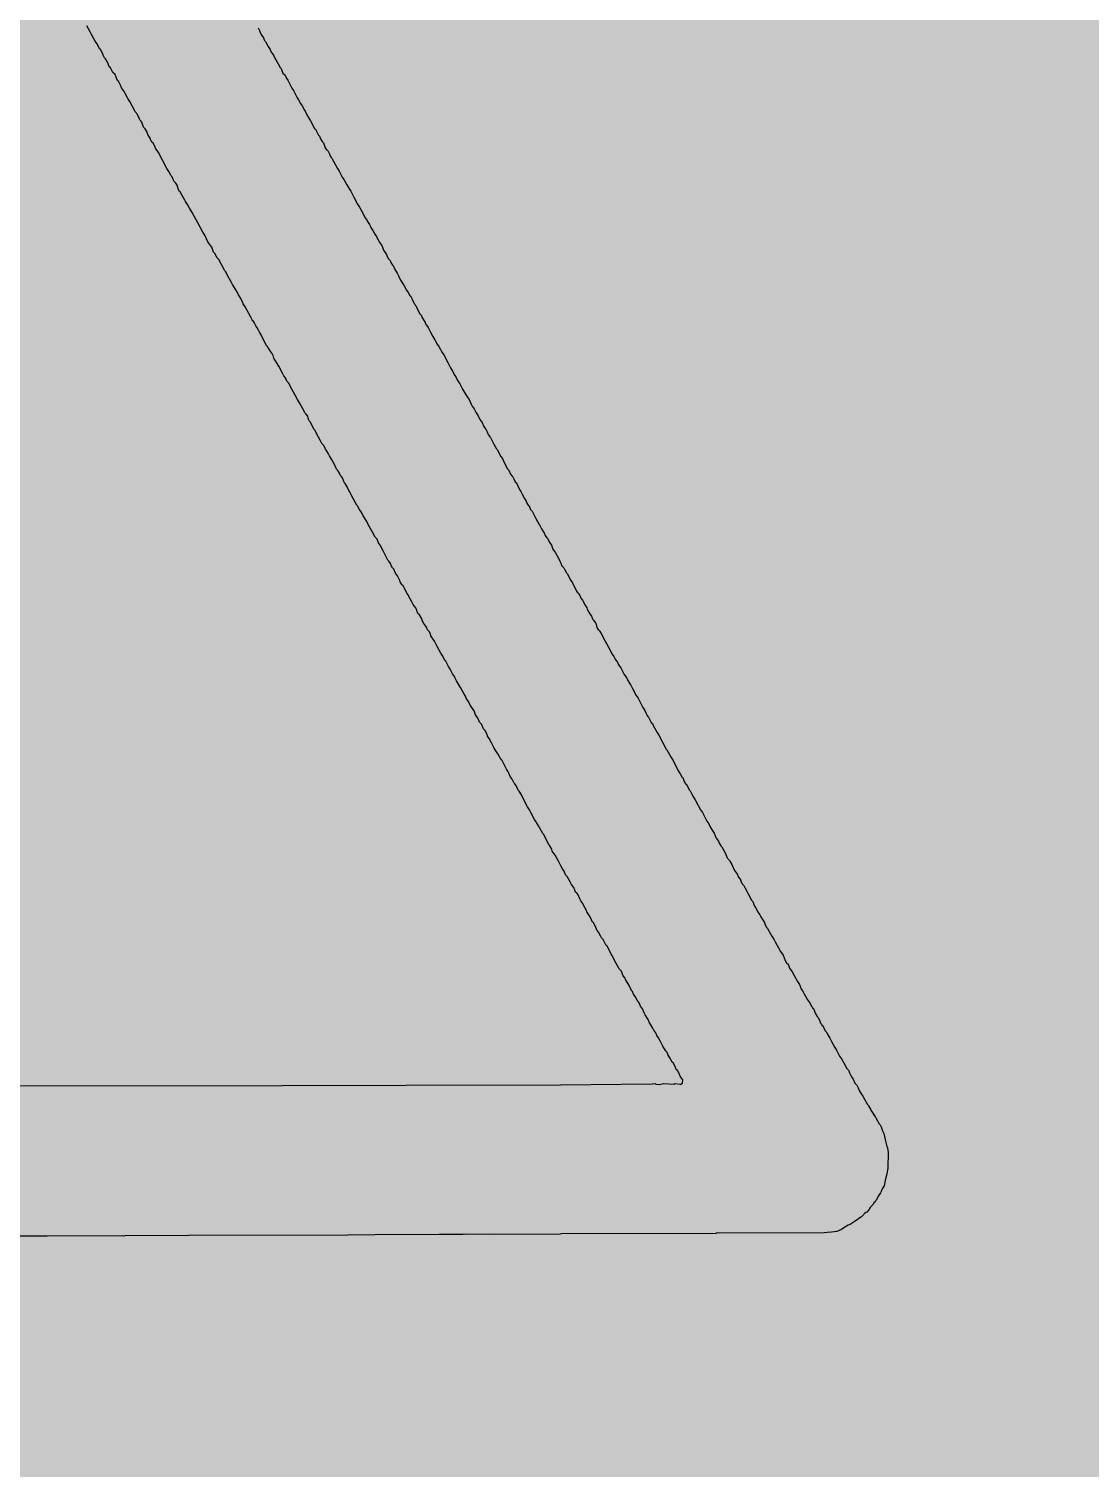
# Model space of a CAD drawing. Header units: inches. Extents: x 0 to 5379, y 0 to 5429.
# Drawn here: x 312.07 to 316.38, y 159.18 to 165.06 of the extents above; entities that cross this region are included whole.
import ezdxf

# ---------------------------------------------------------------- set-up
doc = ezdxf.new("R2010")
doc.units = ezdxf.units.IN
doc.layers.add('Bottom Solder', color=6, linetype='Continuous')
doc.layers.add('Top Overlay', color=2, linetype='Continuous')

msp = doc.modelspace()

# ---------------------------------------------------------------- hatches: boundary and pattern name
at = {"layer": 'Bottom Solder'}
msp.add_hatch(color=6, dxfattribs=at).paths.add_polyline_path([(302.967, 159.1818), (347.218, 159.1818), (347.218, 170.289), (302.967, 170.289)])

# ---------------------------------------------------------------- linework, layer by layer
at = {"layer": 'Top Overlay'}
for p, q in [((312.3162, 165.0487), (312.3031, 165.0732)), ((312.9992, 165.065), (313.0041, 165.0536)), ((312.3228, 165.0373), (312.3162, 165.0487)), ((312.3309, 165.0226), (312.3228, 165.0373)), ((312.3375, 165.0111), (312.3309, 165.0226)), ((312.344, 165.0013), (312.3375, 165.0111)), ((313.0041, 165.0536), (313.0073, 165.0454)), ((313.0073, 165.0454), (313.0139, 165.034)), ((313.0139, 165.034), (313.0204, 165.0242)), ((313.0204, 165.0242), (313.0237, 165.016)), ((313.0237, 165.016), (313.0253, 165.0128)), ((313.0253, 165.0128), (313.0286, 165.0095)), ((313.0286, 165.0095), (313.0302, 165.0062)), ((313.0302, 165.0062), (313.04, 164.9883)), ((312.3538, 164.9834), (312.344, 165.0013)), ((312.3554, 164.9801), (312.3538, 164.9834)), ((312.3587, 164.9768), (312.3554, 164.9801)), ((312.3669, 164.9621), (312.3587, 164.9768)), ((312.3701, 164.9539), (312.3669, 164.9621)), ((312.375, 164.9425), (312.3701, 164.9539)), ((313.04, 164.9883), (313.0482, 164.9768)), ((313.0482, 164.9768), (313.0523, 164.9662)), ((313.0523, 164.9662), (313.058, 164.9572)), ((313.058, 164.9572), (313.0612, 164.9539)), ((313.0612, 164.9539), (313.0678, 164.9392)), ((312.3791, 164.9384), (312.375, 164.9425)), ((312.3857, 164.9286), (312.3791, 164.9384)), ((312.3897, 164.918), (312.3857, 164.9286)), ((312.3946, 164.9066), (312.3897, 164.918)), ((312.3995, 164.9017), (312.3946, 164.9066)), ((312.4093, 164.8837), (312.3995, 164.9017)), ((313.0678, 164.9392), (313.0743, 164.9278)), ((313.0743, 164.9278), (313.0808, 164.918)), ((313.0808, 164.918), (313.089, 164.9033)), ((313.089, 164.9033), (313.0923, 164.9)), ((313.0923, 164.9), (313.0955, 164.8919)), ((313.0955, 164.8919), (313.0996, 164.8812)), ((312.4183, 164.8747), (312.4093, 164.8837)), ((312.4224, 164.8641), (312.4183, 164.8747)), ((312.4257, 164.8559), (312.4224, 164.8641)), ((312.4273, 164.8527), (312.4257, 164.8559)), ((312.4306, 164.8494), (312.4273, 164.8527)), ((312.4363, 164.8404), (312.4306, 164.8494)), ((312.4396, 164.8322), (312.4363, 164.8404)), ((312.4437, 164.8216), (312.4396, 164.8322)), ((313.0996, 164.8812), (313.1086, 164.8723)), ((313.1086, 164.8723), (313.1127, 164.8616)), ((313.1127, 164.8616), (313.1192, 164.8518)), ((313.1192, 164.8518), (313.1364, 164.82)), ((312.4518, 164.8102), (312.4437, 164.8216)), ((312.4584, 164.7987), (312.4518, 164.8102)), ((312.4682, 164.7808), (312.4584, 164.7987)), ((312.4698, 164.7775), (312.4682, 164.7808)), ((312.478, 164.7661), (312.4698, 164.7775)), ((313.1364, 164.82), (313.1429, 164.8102)), ((313.1429, 164.8102), (313.1462, 164.802)), ((313.1462, 164.802), (313.1576, 164.7808)), ((313.1576, 164.7808), (313.1625, 164.7726)), ((313.1625, 164.7726), (313.1707, 164.7579)), ((312.4992, 164.7252), (312.478, 164.7661)), ((312.5008, 164.7219), (312.4992, 164.7252)), ((312.5057, 164.717), (312.5008, 164.7219)), ((312.5139, 164.7023), (312.5057, 164.717)), ((313.1707, 164.7579), (313.1772, 164.7481)), ((313.1772, 164.7481), (313.187, 164.7301)), ((313.187, 164.7301), (313.1903, 164.7268)), ((313.1903, 164.7268), (313.1968, 164.7121)), ((313.1968, 164.7121), (313.2083, 164.6909)), ((312.5172, 164.6942), (312.5139, 164.7023)), ((312.5188, 164.6909), (312.5172, 164.6942)), ((312.5221, 164.6876), (312.5188, 164.6909)), ((312.5262, 164.6819), (312.5221, 164.6876)), ((312.5335, 164.6615), (312.5262, 164.6819)), ((312.5401, 164.655), (312.5335, 164.6615)), ((312.5466, 164.6435), (312.5401, 164.655)), ((313.2083, 164.6909), (313.2116, 164.6876)), ((313.2116, 164.6876), (313.2132, 164.6844)), ((313.2132, 164.6844), (313.2279, 164.6566)), ((313.2279, 164.6566), (313.2312, 164.6533)), ((313.2312, 164.6533), (313.2328, 164.6501)), ((312.5515, 164.6321), (312.5466, 164.6435)), ((312.5613, 164.6141), (312.5515, 164.6321)), ((312.5629, 164.6076), (312.5613, 164.6141)), ((312.5662, 164.6043), (312.5629, 164.6076)), ((312.5678, 164.601), (312.5662, 164.6043)), ((312.5727, 164.5961), (312.5678, 164.601)), ((312.5793, 164.5847), (312.5727, 164.5961)), ((313.2328, 164.6501), (313.2442, 164.6288)), ((313.2442, 164.6288), (313.2475, 164.6256)), ((313.2475, 164.6256), (313.2524, 164.6141)), ((313.2524, 164.6141), (313.2589, 164.6027)), ((313.2589, 164.6027), (313.2638, 164.5978)), ((313.2638, 164.5978), (313.2655, 164.5945)), ((313.2655, 164.5945), (313.2687, 164.5863)), ((312.5825, 164.5765), (312.5793, 164.5847)), ((312.594, 164.5586), (312.5825, 164.5765)), ((312.6283, 164.4932), (312.594, 164.5586)), ((313.2687, 164.5863), (313.2712, 164.5774)), ((313.2712, 164.5774), (313.2761, 164.5692)), ((313.2761, 164.5692), (313.2794, 164.5676)), ((313.2794, 164.5676), (313.2834, 164.5635)), ((313.2834, 164.5635), (313.2867, 164.5553)), ((313.2867, 164.5553), (313.2908, 164.5447)), ((313.2908, 164.5447), (313.2932, 164.5422)), ((313.2932, 164.5422), (313.2949, 164.539)), ((313.2949, 164.539), (313.2981, 164.5357)), ((313.2981, 164.5357), (313.2998, 164.5324)), ((312.6364, 164.4818), (312.6283, 164.4932)), ((312.6446, 164.4671), (312.6364, 164.4818)), ((313.2998, 164.5324), (313.3063, 164.521)), ((313.3063, 164.521), (313.321, 164.4932)), ((313.321, 164.4932), (313.3276, 164.4834)), ((313.3276, 164.4834), (313.3406, 164.4589)), ((312.6462, 164.4638), (312.6446, 164.4671)), ((312.6503, 164.4597), (312.6462, 164.4638)), ((312.6544, 164.4491), (312.6503, 164.4597)), ((312.6577, 164.4409), (312.6544, 164.4491)), ((312.6642, 164.4344), (312.6577, 164.4409)), ((312.6699, 164.4254), (312.6642, 164.4344)), ((312.6724, 164.4164), (312.6699, 164.4254)), ((313.3406, 164.4589), (313.3472, 164.4491)), ((313.3472, 164.4491), (313.3586, 164.4279)), ((313.3586, 164.4279), (313.3668, 164.4132)), ((312.6773, 164.405), (312.6724, 164.4164)), ((312.6789, 164.4017), (312.6773, 164.405)), ((312.6822, 164.3984), (312.6789, 164.4017)), ((312.6904, 164.3837), (312.6822, 164.3984)), ((312.7018, 164.3658), (312.6904, 164.3837)), ((312.7034, 164.3592), (312.7018, 164.3658)), ((312.7116, 164.3478), (312.7034, 164.3592)), ((313.3668, 164.4132), (313.3749, 164.4017)), ((313.3749, 164.4017), (313.388, 164.3772)), ((313.388, 164.3772), (313.4027, 164.3494)), ((312.7198, 164.3331), (312.7116, 164.3478)), ((312.7312, 164.3151), (312.7198, 164.3331)), ((312.7541, 164.2726), (312.7312, 164.3151)), ((313.4027, 164.3494), (313.4109, 164.3364)), ((313.4109, 164.3364), (313.4174, 164.3249)), ((313.4174, 164.3249), (313.4338, 164.2939)), ((312.7737, 164.2351), (312.7541, 164.2726)), ((313.4338, 164.2939), (313.4419, 164.2825)), ((313.4419, 164.2825), (313.4436, 164.2792)), ((313.4436, 164.2792), (313.4517, 164.2661)), ((313.4517, 164.2661), (313.455, 164.2579)), ((313.455, 164.2579), (313.4566, 164.2547)), ((313.4566, 164.2547), (313.4648, 164.2416)), ((313.4648, 164.2416), (313.473, 164.2269)), ((312.7819, 164.2236), (312.7737, 164.2351)), ((312.7835, 164.2204), (312.7819, 164.2236)), ((312.7949, 164.1959), (312.7835, 164.2204)), ((312.8015, 164.1861), (312.7949, 164.1959)), ((312.8031, 164.1828), (312.8015, 164.1861)), ((312.8064, 164.1795), (312.8031, 164.1828)), ((313.473, 164.2269), (313.4795, 164.2171)), ((313.4795, 164.2171), (313.4811, 164.2138)), ((313.4811, 164.2138), (313.4926, 164.1926)), ((313.4926, 164.1926), (313.5007, 164.1812)), ((312.808, 164.1763), (312.8064, 164.1795)), ((312.8104, 164.1738), (312.808, 164.1763)), ((312.8178, 164.1534), (312.8104, 164.1738)), ((312.8227, 164.1485), (312.8178, 164.1534)), ((312.8325, 164.1305), (312.8227, 164.1485)), ((312.839, 164.124), (312.8325, 164.1305)), ((312.8619, 164.0815), (312.839, 164.124)), ((313.5007, 164.1812), (313.5048, 164.1705)), ((313.5048, 164.1705), (313.5081, 164.1624)), ((313.5081, 164.1624), (313.5203, 164.1452)), ((313.5203, 164.1452), (313.5228, 164.1362)), ((313.5228, 164.1362), (313.5285, 164.1272)), ((313.5285, 164.1272), (313.535, 164.1207)), ((312.8635, 164.0782), (312.8619, 164.0815)), ((312.8668, 164.075), (312.8635, 164.0782)), ((312.875, 164.0603), (312.8668, 164.075)), ((313.535, 164.1207), (313.5383, 164.1125)), ((313.5383, 164.1125), (313.5448, 164.1011)), ((313.5448, 164.1011), (313.5481, 164.0978)), ((313.5481, 164.0978), (313.553, 164.0864)), ((313.553, 164.0864), (313.5628, 164.0684)), ((313.5628, 164.0684), (313.5694, 164.0586)), ((312.8799, 164.0488), (312.875, 164.0603)), ((312.8832, 164.0455), (312.8799, 164.0488)), ((312.8913, 164.0308), (312.8832, 164.0455)), ((312.8946, 164.0227), (312.8913, 164.0308)), ((312.8979, 164.0194), (312.8946, 164.0227)), ((312.9085, 164.0006), (312.8979, 164.0194)), ((313.5694, 164.0586), (313.5775, 164.0406)), ((313.5775, 164.0406), (313.5824, 164.0325)), ((313.5824, 164.0325), (313.5922, 164.0178)), ((313.5922, 164.0178), (313.602, 163.9998)), ((312.915, 163.9908), (312.9085, 164.0006)), ((312.9191, 163.9802), (312.915, 163.9908)), ((312.9256, 163.9704), (312.9191, 163.9802)), ((312.9354, 163.9524), (312.9256, 163.9704)), ((312.9387, 163.9442), (312.9354, 163.9524)), ((313.602, 163.9998), (313.6086, 163.99)), ((313.6086, 163.99), (313.6151, 163.9786)), ((313.6151, 163.9786), (313.6184, 163.9753)), ((313.6184, 163.9753), (313.62, 163.972)), ((313.62, 163.972), (313.6249, 163.9639)), ((313.6249, 163.9639), (313.629, 163.9532)), ((313.629, 163.9532), (313.6323, 163.9451)), ((312.9469, 163.9328), (312.9387, 163.9442)), ((312.9616, 163.905), (312.9469, 163.9328)), ((312.9697, 163.8903), (312.9616, 163.905)), ((312.9746, 163.8789), (312.9697, 163.8903)), ((313.6323, 163.9451), (313.6347, 163.9426)), ((313.6347, 163.9426), (313.6363, 163.9393)), ((313.6363, 163.9393), (313.6412, 163.9344)), ((313.6412, 163.9344), (313.6478, 163.9181)), ((313.6478, 163.9181), (313.656, 163.9034)), ((313.656, 163.9034), (313.6625, 163.8969)), ((313.6625, 163.8969), (313.6641, 163.8903)), ((313.6641, 163.8903), (313.6707, 163.8789)), ((312.9763, 163.8756), (312.9746, 163.8789)), ((312.9787, 163.8748), (312.9763, 163.8756)), ((312.9828, 163.8691), (312.9787, 163.8748)), ((312.9845, 163.8658), (312.9828, 163.8691)), ((312.9894, 163.8544), (312.9845, 163.8658)), ((312.9943, 163.8495), (312.9894, 163.8544)), ((313.0008, 163.8381), (312.9943, 163.8495)), ((313.0041, 163.8299), (313.0008, 163.8381)), ((313.0106, 163.8184), (313.0041, 163.8299)), ((313.6707, 163.8789), (313.6772, 163.8691)), ((313.6772, 163.8691), (313.6805, 163.8609)), ((313.6805, 163.8609), (313.6821, 163.8577)), ((313.6821, 163.8577), (313.6894, 163.8487)), ((313.6894, 163.8487), (313.6984, 163.8299)), ((313.6984, 163.8299), (313.7082, 163.8119)), ((313.0335, 163.7743), (313.0106, 163.8184)), ((313.0367, 163.7711), (313.0335, 163.7743)), ((313.0384, 163.7678), (313.0367, 163.7711)), ((313.7082, 163.8119), (313.7164, 163.7988)), ((313.7164, 163.7988), (313.718, 163.7956)), ((313.718, 163.7956), (313.7262, 163.7809)), ((313.7262, 163.7809), (313.7327, 163.7711)), ((313.7327, 163.7711), (313.7344, 163.7678)), ((313.0416, 163.7645), (313.0384, 163.7678)), ((313.0482, 163.7531), (313.0416, 163.7645)), ((313.0498, 163.7498), (313.0482, 163.7531)), ((313.0563, 163.7433), (313.0498, 163.7498)), ((313.0596, 163.7351), (313.0563, 163.7433)), ((313.0629, 163.7237), (313.0596, 163.7351)), ((313.0759, 163.7024), (313.0629, 163.7237)), ((313.7344, 163.7678), (313.7458, 163.7466)), ((313.7458, 163.7466), (313.7523, 163.7368)), ((313.7523, 163.7368), (313.7687, 163.7057)), ((313.0825, 163.691), (313.0759, 163.7024)), ((313.0972, 163.6632), (313.0825, 163.691)), ((313.1029, 163.6526), (313.0972, 163.6632)), ((313.7687, 163.7057), (313.7801, 163.6845)), ((313.7801, 163.6845), (313.7883, 163.6714)), ((313.7883, 163.6714), (313.7981, 163.6534)), ((313.7981, 163.6534), (313.8014, 163.6485)), ((313.1103, 163.6436), (313.1029, 163.6526)), ((313.1152, 163.6306), (313.1103, 163.6436)), ((313.1217, 163.624), (313.1152, 163.6306)), ((313.1258, 163.6183), (313.1217, 163.624)), ((313.1299, 163.6077), (313.1258, 163.6183)), ((313.1364, 163.5979), (313.1299, 163.6077)), ((313.1495, 163.5734), (313.1364, 163.5979)), ((313.8014, 163.6485), (313.8014, 163.6469)), ((313.8014, 163.6469), (313.8095, 163.6322)), ((313.8095, 163.6322), (313.8177, 163.6191)), ((313.8177, 163.6191), (313.8291, 163.5979)), ((313.8291, 163.5979), (313.8373, 163.5848)), ((313.1593, 163.5554), (313.1495, 163.5734)), ((313.1674, 163.5423), (313.1593, 163.5554)), ((313.1805, 163.5178), (313.1674, 163.5423)), ((313.8373, 163.5848), (313.8471, 163.5668)), ((313.8471, 163.5668), (313.8553, 163.5554)), ((313.8553, 163.5554), (313.8634, 163.5374)), ((313.8634, 163.5374), (313.8683, 163.5293)), ((313.1887, 163.5031), (313.1805, 163.5178)), ((313.1903, 163.4999), (313.1887, 163.5031)), ((313.1928, 163.4974), (313.1903, 163.4999)), ((313.2001, 163.4884), (313.1928, 163.4974)), ((313.2017, 163.4802), (313.2001, 163.4884)), ((313.205, 163.4721), (313.2017, 163.4802)), ((313.8683, 163.5293), (313.8765, 163.5178)), ((313.8765, 163.5178), (313.8798, 163.5097)), ((313.8798, 163.5097), (313.8847, 163.5015)), ((313.8847, 163.5015), (313.8929, 163.49)), ((313.8929, 163.49), (313.8986, 163.4745)), ((313.2066, 163.4688), (313.205, 163.4721)), ((313.2099, 163.4655), (313.2066, 163.4688)), ((313.2263, 163.4345), (313.2099, 163.4655)), ((313.2295, 163.4312), (313.2263, 163.4345)), ((313.2442, 163.4035), (313.2295, 163.4312)), ((313.8986, 163.4745), (313.9027, 163.4688)), ((313.9027, 163.4688), (313.9092, 163.4623)), ((313.9092, 163.4623), (313.9149, 163.4468)), ((313.9149, 163.4468), (313.9206, 163.4378)), ((313.9206, 163.4378), (313.9255, 163.4329)), ((313.9255, 163.4329), (313.9288, 163.4247)), ((313.9288, 163.4247), (313.9329, 163.4141)), ((313.2524, 163.3888), (313.2442, 163.4035)), ((313.2557, 163.3806), (313.2524, 163.3888)), ((313.2573, 163.3773), (313.2557, 163.3806)), ((313.2655, 163.3691), (313.2573, 163.3773)), ((313.2671, 163.3659), (313.2655, 163.3691)), ((313.272, 163.3544), (313.2671, 163.3659)), ((313.9329, 163.4141), (313.937, 163.4084)), ((313.937, 163.4084), (313.9402, 163.4051)), ((313.9402, 163.4051), (313.9419, 163.4018)), ((313.9419, 163.4018), (313.9566, 163.374)), ((313.9566, 163.374), (313.9664, 163.3561)), ((313.2769, 163.3495), (313.272, 163.3544)), ((313.2851, 163.3348), (313.2769, 163.3495)), ((313.2883, 163.3267), (313.2851, 163.3348)), ((313.2965, 163.3136), (313.2883, 163.3267)), ((313.303, 163.3022), (313.2965, 163.3136)), ((313.3128, 163.2842), (313.303, 163.3022)), ((313.9664, 163.3561), (313.9696, 163.3528)), ((313.9696, 163.3528), (313.9843, 163.325)), ((313.9843, 163.325), (313.9925, 163.3136)), ((313.9925, 163.3136), (313.9941, 163.3103)), ((313.9941, 163.3103), (314.0023, 163.2924)), ((313.3177, 163.2727), (313.3128, 163.2842)), ((313.3226, 163.2678), (313.3177, 163.2727)), ((313.3292, 163.2564), (313.3226, 163.2678)), ((313.3325, 163.2482), (313.3292, 163.2564)), ((313.3374, 163.2433), (313.3325, 163.2482)), ((313.3414, 163.2376), (313.3374, 163.2433)), ((314.0023, 163.2924), (314.0121, 163.2744)), ((314.0121, 163.2744), (314.017, 163.2695)), ((314.017, 163.2695), (314.0236, 163.2531)), ((314.0236, 163.2531), (314.0309, 163.2442)), ((314.0309, 163.2442), (314.0334, 163.2417)), ((314.0334, 163.2417), (314.0366, 163.2335)), ((313.3455, 163.227), (313.3414, 163.2376)), ((313.3488, 163.2188), (313.3455, 163.227)), ((313.3521, 163.2156), (313.3488, 163.2188)), ((313.3602, 163.2009), (313.3521, 163.2156)), ((313.3668, 163.1862), (313.3602, 163.2009)), ((313.37, 163.1829), (313.3668, 163.1862)), ((314.0366, 163.2335), (314.0432, 163.2221)), ((314.0432, 163.2221), (314.0481, 163.2172)), ((314.0481, 163.2172), (314.0546, 163.2009)), ((314.0546, 163.2009), (314.0628, 163.1862)), ((314.0628, 163.1862), (314.066, 163.1829)), ((313.3864, 163.1518), (313.37, 163.1829)), ((313.3994, 163.1273), (313.3864, 163.1518)), ((313.4027, 163.1241), (313.3994, 163.1273)), ((314.066, 163.1829), (314.0709, 163.1715)), ((314.0709, 163.1715), (314.0807, 163.1535)), ((314.0807, 163.1535), (314.0873, 163.1437)), ((314.0873, 163.1437), (314.0897, 163.1347)), ((314.0897, 163.1347), (314.102, 163.1175)), ((313.4109, 163.1094), (313.4027, 163.1241)), ((313.4174, 163.0996), (313.4109, 163.1094)), ((313.4215, 163.0938), (313.4174, 163.0996)), ((313.4256, 163.0832), (313.4215, 163.0938)), ((313.4338, 163.0718), (313.4256, 163.0832)), ((313.4403, 163.0604), (313.4338, 163.0718)), ((314.102, 163.1175), (314.1036, 163.111)), ((314.1036, 163.111), (314.111, 163.102)), ((314.111, 163.102), (314.1167, 163.0914)), ((314.1167, 163.0914), (314.1265, 163.0734)), ((314.1265, 163.0734), (314.1396, 163.0489)), ((313.4468, 163.0457), (313.4403, 163.0604)), ((313.4501, 163.0424), (313.4468, 163.0457)), ((313.4632, 163.0179), (313.4501, 163.0424)), ((313.4746, 162.9966), (313.4632, 163.0179)), ((314.1396, 163.0489), (314.1428, 163.0457)), ((314.1428, 163.0457), (314.1445, 163.0424)), ((314.1445, 163.0424), (314.1494, 163.0309)), ((314.1494, 163.0309), (314.1559, 163.0195)), ((314.1559, 163.0195), (314.1608, 163.0146)), ((314.1608, 163.0146), (314.1649, 163.004)), ((313.4819, 162.9893), (313.4746, 162.9966)), ((313.4877, 162.9738), (313.4819, 162.9893)), ((313.4942, 162.964), (313.4877, 162.9738)), ((313.5073, 162.9395), (313.4942, 162.964)), ((314.1649, 163.004), (314.1706, 162.995)), ((314.1706, 162.995), (314.1739, 162.9917)), ((314.1739, 162.9917), (314.1837, 162.9738)), ((314.1837, 162.9738), (314.1902, 162.964)), ((314.1902, 162.964), (314.1959, 162.9484)), ((314.1959, 162.9484), (314.2025, 162.9386)), ((313.522, 162.9117), (313.5073, 162.9395)), ((313.5252, 162.9035), (313.522, 162.9117)), ((313.5293, 162.8994), (313.5252, 162.9035)), ((313.5359, 162.8896), (313.5293, 162.8994)), ((313.5399, 162.879), (313.5359, 162.8896)), ((314.2025, 162.9386), (314.2065, 162.9329)), ((314.2065, 162.9329), (314.218, 162.9117)), ((314.218, 162.9117), (314.2245, 162.9002)), ((314.2245, 162.9002), (314.2278, 162.8921)), ((314.2278, 162.8921), (314.2319, 162.8814)), ((313.5432, 162.8757), (313.5399, 162.879)), ((313.5448, 162.8725), (313.5432, 162.8757)), ((313.5506, 162.8667), (313.5448, 162.8725)), ((313.5563, 162.8512), (313.5506, 162.8667)), ((313.5645, 162.8398), (313.5563, 162.8512)), ((313.5743, 162.8218), (313.5645, 162.8398)), ((314.2319, 162.8814), (314.2409, 162.8725)), ((314.2409, 162.8725), (314.2441, 162.8643)), ((314.2441, 162.8643), (314.2507, 162.8529)), ((314.2507, 162.8529), (314.2539, 162.8496)), ((314.2539, 162.8496), (314.2686, 162.8218)), ((313.5759, 162.8153), (313.5743, 162.8218)), ((313.5824, 162.8055), (313.5759, 162.8153)), ((313.5841, 162.8022), (313.5824, 162.8055)), ((313.5873, 162.7989), (313.5841, 162.8022)), ((313.6037, 162.7679), (313.5873, 162.7989)), ((314.2686, 162.8218), (314.2752, 162.812)), ((314.2752, 162.812), (314.2899, 162.781)), ((314.2899, 162.781), (314.2915, 162.7777)), ((314.2915, 162.7777), (314.2948, 162.7744)), ((314.2948, 162.7744), (314.2956, 162.772)), ((314.2956, 162.772), (314.2989, 162.7704)), ((313.6069, 162.7646), (313.6037, 162.7679)), ((313.6167, 162.7467), (313.6069, 162.7646)), ((313.6233, 162.7352), (313.6167, 162.7467)), ((313.6282, 162.7238), (313.6233, 162.7352)), ((313.6331, 162.7189), (313.6282, 162.7238)), ((313.6388, 162.7099), (313.6331, 162.7189)), ((314.2989, 162.7704), (314.3046, 162.7597)), ((314.3046, 162.7597), (314.3087, 162.7491)), ((314.3087, 162.7491), (314.316, 162.7418)), ((314.316, 162.7418), (314.3275, 162.7205)), ((314.3275, 162.7205), (314.334, 162.7107)), ((313.6429, 162.6993), (313.6388, 162.7099)), ((313.6478, 162.6878), (313.6429, 162.6993)), ((313.6535, 162.6821), (313.6478, 162.6878)), ((313.6633, 162.6658), (313.6535, 162.6821)), ((313.6658, 162.6568), (313.6633, 162.6658)), ((313.6723, 162.647), (313.6658, 162.6568)), ((314.334, 162.7107), (314.3356, 162.7042)), ((314.3356, 162.7042), (314.3454, 162.6862)), ((314.3454, 162.6862), (314.352, 162.6764)), ((314.352, 162.6764), (314.356, 162.6658)), ((314.356, 162.6658), (314.3585, 162.6633)), ((314.3585, 162.6633), (314.3601, 162.6601)), ((314.3601, 162.6601), (314.3675, 162.6511)), ((313.6805, 162.6356), (313.6723, 162.647)), ((313.6821, 162.6323), (313.6805, 162.6356)), ((313.687, 162.6209), (313.6821, 162.6323)), ((313.6943, 162.6135), (313.687, 162.6209)), ((313.6984, 162.6029), (313.6943, 162.6135)), ((313.7001, 162.5963), (313.6984, 162.6029)), ((313.7148, 162.5751), (313.7001, 162.5963)), ((314.3675, 162.6511), (314.3699, 162.6486)), ((314.3699, 162.6486), (314.374, 162.6298)), ((314.374, 162.6298), (314.3781, 162.6241)), ((314.3781, 162.6241), (314.3846, 162.6176)), ((314.3846, 162.6176), (314.3863, 162.6143)), ((314.3863, 162.6143), (314.3928, 162.6029)), ((314.3928, 162.6029), (314.4075, 162.5751)), ((313.7262, 162.5539), (313.7148, 162.5751)), ((313.7409, 162.5261), (313.7262, 162.5539)), ((314.4075, 162.5751), (314.414, 162.5653)), ((314.414, 162.5653), (314.4222, 162.5506)), ((314.4222, 162.5506), (314.4369, 162.5228)), ((313.7491, 162.5147), (313.7409, 162.5261)), ((313.7507, 162.5114), (313.7491, 162.5147)), ((313.7572, 162.4967), (313.7507, 162.5114)), ((313.7605, 162.4934), (313.7572, 162.4967)), ((313.772, 162.4722), (313.7605, 162.4934)), ((314.4369, 162.5228), (314.4435, 162.513)), ((314.4435, 162.513), (314.4467, 162.5049)), ((314.4467, 162.5049), (314.4484, 162.5016)), ((314.4484, 162.5016), (314.4557, 162.4926)), ((314.4557, 162.4926), (314.4582, 162.4901)), ((314.4582, 162.4901), (314.4614, 162.482)), ((314.4614, 162.482), (314.4663, 162.4738)), ((313.7785, 162.4607), (313.772, 162.4722)), ((313.7883, 162.4428), (313.7785, 162.4607)), ((313.7965, 162.4313), (313.7883, 162.4428)), ((313.7981, 162.4281), (313.7965, 162.4313)), ((313.8046, 162.4134), (313.7981, 162.4281)), ((314.4663, 162.4738), (314.4696, 162.4705)), ((314.4696, 162.4705), (314.4712, 162.4673)), ((314.4712, 162.4673), (314.4859, 162.4395)), ((314.4859, 162.4395), (314.4941, 162.4281)), ((314.4941, 162.4281), (314.4982, 162.4174)), ((313.821, 162.3872), (313.8046, 162.4134)), ((313.834, 162.3627), (313.821, 162.3872)), ((313.8406, 162.3513), (313.834, 162.3627)), ((314.4982, 162.4174), (314.508, 162.4011)), ((314.508, 162.4011), (314.5121, 162.397)), ((314.5121, 162.397), (314.5137, 162.3938)), ((314.5137, 162.3938), (314.5186, 162.3823)), ((314.5186, 162.3823), (314.5333, 162.3545)), ((313.8438, 162.3431), (313.8406, 162.3513)), ((313.852, 162.3317), (313.8438, 162.3431)), ((313.8618, 162.3137), (313.852, 162.3317)), ((313.8692, 162.3014), (313.8618, 162.3137)), ((313.8757, 162.2916), (313.8692, 162.3014)), ((314.5333, 162.3545), (314.5415, 162.3431)), ((314.5415, 162.3431), (314.5611, 162.3055)), ((314.5611, 162.3055), (314.5693, 162.2941)), ((313.8814, 162.2761), (313.8757, 162.2916)), ((313.888, 162.2663), (313.8814, 162.2761)), ((313.8945, 162.2549), (313.888, 162.2663)), ((313.8978, 162.2467), (313.8945, 162.2549)), ((313.9059, 162.2385), (313.8978, 162.2467)), ((314.5693, 162.2941), (314.5733, 162.2835)), ((314.5733, 162.2835), (314.5766, 162.2753)), ((314.5766, 162.2753), (314.5791, 162.2729)), ((314.5791, 162.2729), (314.5807, 162.2696)), ((314.5807, 162.2696), (314.584, 162.2663)), ((314.584, 162.2663), (314.5954, 162.2451)), ((314.5954, 162.2451), (314.6003, 162.2402)), ((313.9076, 162.2353), (313.9059, 162.2385)), ((313.9141, 162.2189), (313.9076, 162.2353)), ((313.919, 162.214), (313.9141, 162.2189)), ((313.9288, 162.1961), (313.919, 162.214)), ((313.9304, 162.1895), (313.9288, 162.1961)), ((313.937, 162.1797), (313.9304, 162.1895)), ((314.6003, 162.2402), (314.6036, 162.232)), ((314.6036, 162.232), (314.6134, 162.214)), ((314.6134, 162.214), (314.6199, 162.2042)), ((314.6199, 162.2042), (314.6264, 162.1928)), ((314.6264, 162.1928), (314.6558, 162.1372)), ((313.9468, 162.1618), (313.937, 162.1797)), ((313.95, 162.1536), (313.9468, 162.1618)), ((313.9566, 162.1438), (313.95, 162.1536)), ((313.9647, 162.1291), (313.9566, 162.1438)), ((313.9729, 162.1176), (313.9647, 162.1291)), ((314.6558, 162.1372), (314.6591, 162.134)), ((314.6591, 162.134), (314.6755, 162.1029)), ((313.9843, 162.0964), (313.9729, 162.1176)), ((313.986, 162.0931), (313.9843, 162.0964)), ((313.9893, 162.0899), (313.986, 162.0931)), ((314.0072, 162.0556), (313.9893, 162.0899)), ((314.6755, 162.1029), (314.6836, 162.0899)), ((314.6836, 162.0899), (314.7049, 162.049)), ((314.0129, 162.0466), (314.0072, 162.0556)), ((314.0178, 162.0368), (314.0129, 162.0466)), ((314.0219, 162.0261), (314.0178, 162.0368)), ((314.0301, 162.0147), (314.0219, 162.0261)), ((314.035, 162.0065), (314.0301, 162.0147)), ((314.7049, 162.049), (314.713, 162.0359)), ((314.713, 162.0359), (314.7196, 162.0245)), ((314.7196, 162.0245), (314.7228, 162.0212)), ((314.7228, 162.0212), (314.7245, 162.018)), ((314.7245, 162.018), (314.7277, 162.0098)), ((314.7277, 162.0098), (314.7318, 161.9992)), ((314.0383, 161.9984), (314.035, 162.0065)), ((314.0407, 161.9959), (314.0383, 161.9984)), ((314.0481, 161.9869), (314.0407, 161.9959)), ((314.0546, 161.9706), (314.0481, 161.9869)), ((314.0595, 161.9657), (314.0546, 161.9706)), ((314.0677, 161.951), (314.0595, 161.9657)), ((314.0758, 161.933), (314.0677, 161.951)), ((314.7318, 161.9992), (314.7351, 161.9943)), ((314.7351, 161.9943), (314.7384, 161.9927)), ((314.7384, 161.9927), (314.7506, 161.9706)), ((314.7506, 161.9706), (314.7539, 161.9673)), ((314.7539, 161.9673), (314.7588, 161.9559)), ((314.7588, 161.9559), (314.7669, 161.9412)), ((314.0922, 161.902), (314.0758, 161.933)), ((314.1003, 161.8905), (314.0922, 161.902)), ((314.1069, 161.8791), (314.1003, 161.8905)), ((314.7669, 161.9412), (314.7735, 161.9314)), ((314.7735, 161.9314), (314.7751, 161.9281)), ((314.7751, 161.9281), (314.7947, 161.8905)), ((314.7947, 161.8905), (314.8029, 161.8791)), ((314.1216, 161.8513), (314.1069, 161.8791)), ((314.1281, 161.8415), (314.1216, 161.8513)), ((314.1298, 161.8383), (314.1281, 161.8415)), ((314.1379, 161.8252), (314.1298, 161.8383)), ((314.8029, 161.8791), (314.8209, 161.8448)), ((314.8209, 161.8448), (314.829, 161.8334)), ((314.829, 161.8334), (314.8356, 161.8187)), ((314.1543, 161.7941), (314.1379, 161.8252)), ((314.1575, 161.7909), (314.1543, 161.7941)), ((314.1804, 161.7468), (314.1575, 161.7909)), ((314.8356, 161.8187), (314.8421, 161.8072)), ((314.8421, 161.8072), (314.8503, 161.7958)), ((314.8503, 161.7958), (314.8544, 161.7852)), ((314.8544, 161.7852), (314.8593, 161.7754)), ((314.8593, 161.7754), (314.8682, 161.7631)), ((314.1829, 161.7443), (314.1804, 161.7468)), ((314.191, 161.7312), (314.1829, 161.7443)), ((314.1935, 161.7223), (314.191, 161.7312)), ((314.2049, 161.7059), (314.1935, 161.7223)), ((314.8682, 161.7631), (314.8715, 161.7549)), ((314.8715, 161.7549), (314.878, 161.7435)), ((314.878, 161.7435), (314.8813, 161.7402)), ((314.8813, 161.7402), (314.8895, 161.7255)), ((314.8895, 161.7255), (314.896, 161.7157)), ((314.896, 161.7157), (314.9034, 161.6953)), ((314.218, 161.6814), (314.2049, 161.7059)), ((314.2278, 161.6634), (314.218, 161.6814)), ((314.2351, 161.6512), (314.2278, 161.6634)), ((314.9034, 161.6953), (314.9058, 161.6928)), ((314.9058, 161.6928), (314.9075, 161.6896)), ((314.9075, 161.6896), (314.9124, 161.6847)), ((314.9124, 161.6847), (314.914, 161.6814)), ((314.914, 161.6814), (314.9222, 161.6683)), ((314.9222, 161.6683), (314.932, 161.6471)), ((314.2417, 161.6414), (314.2351, 161.6512)), ((314.2474, 161.6259), (314.2417, 161.6414)), ((314.2539, 161.6193), (314.2474, 161.6259)), ((314.2654, 161.5981), (314.2539, 161.6193)), ((314.2719, 161.5866), (314.2654, 161.5981)), ((314.932, 161.6471), (314.9336, 161.6438)), ((314.9336, 161.6438), (314.945, 161.6275)), ((314.945, 161.6275), (314.9467, 161.621)), ((314.9467, 161.621), (314.954, 161.612)), ((314.954, 161.612), (314.9565, 161.6095)), ((314.9565, 161.6095), (314.9622, 161.594)), ((314.2735, 161.5834), (314.2719, 161.5866)), ((314.2768, 161.5801), (314.2735, 161.5834)), ((314.2784, 161.5768), (314.2768, 161.5801)), ((314.2809, 161.5744), (314.2784, 161.5768)), ((314.285, 161.5638), (314.2809, 161.5744)), ((314.2882, 161.5556), (314.285, 161.5638)), ((314.2948, 161.5507), (314.2882, 161.5556)), ((314.2989, 161.545), (314.2948, 161.5507)), ((314.3046, 161.5295), (314.2989, 161.545)), ((314.9622, 161.594), (314.9646, 161.5915)), ((314.9646, 161.5915), (314.9663, 161.5883)), ((314.9663, 161.5883), (314.9712, 161.5834)), ((314.9712, 161.5834), (314.9761, 161.5719)), ((314.9761, 161.5719), (315.0022, 161.5229)), ((314.3087, 161.5205), (314.3046, 161.5295)), ((314.3168, 161.5107), (314.3087, 161.5205)), ((314.3209, 161.5001), (314.3168, 161.5107)), ((314.3324, 161.4821), (314.3209, 161.5001)), ((314.334, 161.4756), (314.3324, 161.4821)), ((315.0022, 161.5229), (315.0071, 161.518)), ((315.0071, 161.518), (315.0104, 161.5099)), ((315.0104, 161.5099), (315.0145, 161.4992)), ((315.0145, 161.4992), (315.0202, 161.4919)), ((315.0202, 161.4919), (315.0218, 161.4886)), ((315.0218, 161.4886), (315.03, 161.4739)), ((314.3422, 161.4641), (314.334, 161.4756)), ((314.3487, 161.4527), (314.3422, 161.4641)), ((314.3569, 161.4347), (314.3487, 161.4527)), ((314.3601, 161.4314), (314.3569, 161.4347)), ((314.3683, 161.4167), (314.3601, 161.4314)), ((315.03, 161.4739), (315.0365, 161.4641)), ((315.0365, 161.4641), (315.0398, 161.4559)), ((315.0398, 161.4559), (315.0463, 161.4445)), ((315.0463, 161.4445), (315.0545, 161.4331)), ((315.0545, 161.4331), (315.0561, 161.4265)), ((315.0561, 161.4265), (315.0643, 161.4118)), ((314.3748, 161.402), (314.3683, 161.4167)), ((314.3765, 161.3988), (314.3748, 161.402)), ((314.3814, 161.3939), (314.3765, 161.3988)), ((314.3895, 161.3792), (314.3814, 161.3939)), ((314.3928, 161.371), (314.3895, 161.3792)), ((314.3993, 161.3645), (314.3928, 161.371)), ((314.4124, 161.3399), (314.3993, 161.3645)), ((315.0643, 161.4118), (315.0676, 161.4086)), ((315.0676, 161.4086), (315.079, 161.3873)), ((315.079, 161.3873), (315.0855, 161.3775)), ((315.0855, 161.3775), (315.0937, 161.3628)), ((315.0937, 161.3628), (315.0986, 161.3546)), ((314.4157, 161.3367), (314.4124, 161.3399)), ((314.4238, 161.322), (314.4157, 161.3367)), ((314.432, 161.304), (314.4238, 161.322)), ((314.4353, 161.3007), (314.432, 161.304)), ((315.0986, 161.3546), (315.1117, 161.3301)), ((315.1117, 161.3301), (315.1199, 161.3154)), ((315.1199, 161.3154), (315.1305, 161.2999)), ((314.4516, 161.2697), (314.4353, 161.3007)), ((314.4647, 161.2452), (314.4516, 161.2697)), ((314.4729, 161.237), (314.4647, 161.2452)), ((315.1305, 161.2999), (315.1386, 161.2787)), ((315.1386, 161.2787), (315.1444, 161.2697)), ((315.1444, 161.2697), (315.1509, 161.2632)), ((315.1509, 161.2632), (315.1566, 161.2476)), ((315.1566, 161.2476), (315.1607, 161.2419)), ((314.4745, 161.2337), (314.4729, 161.237)), ((314.4818, 161.2166), (314.4745, 161.2337)), ((314.4892, 161.2076), (314.4818, 161.2166)), ((314.4908, 161.2011), (314.4892, 161.2076)), ((314.4974, 161.1913), (314.4908, 161.2011)), ((314.5055, 161.1766), (314.4974, 161.1913)), ((315.1607, 161.2419), (315.1672, 161.2321)), ((315.1672, 161.2321), (315.1738, 161.2207)), ((315.1738, 161.2207), (315.1885, 161.1929)), ((315.1885, 161.1929), (315.1966, 161.1815)), ((314.5121, 161.1619), (314.5055, 161.1766)), ((314.5153, 161.1586), (314.5121, 161.1619)), ((314.517, 161.1553), (314.5153, 161.1586)), ((314.5194, 161.1529), (314.517, 161.1553)), ((314.5235, 161.1423), (314.5194, 161.1529)), ((314.53, 161.1324), (314.5235, 161.1423)), ((314.5382, 161.1177), (314.53, 161.1324)), ((315.1966, 161.1815), (315.2007, 161.1708)), ((315.2007, 161.1708), (315.2032, 161.1651)), ((315.2032, 161.1651), (315.2097, 161.1553)), ((315.2097, 161.1553), (315.2293, 161.1194)), ((314.5464, 161.1063), (314.5382, 161.1177)), ((314.5513, 161.0932), (314.5464, 161.1063)), ((314.5594, 161.0818), (314.5513, 161.0932)), ((314.5668, 161.0663), (314.5594, 161.0818)), ((315.2293, 161.1194), (315.2375, 161.1079)), ((315.2375, 161.1079), (315.2457, 161.0932)), ((315.2457, 161.0932), (315.2489, 161.09)), ((315.2489, 161.09), (315.2506, 161.0867)), ((315.2506, 161.0867), (315.2538, 161.0834)), ((315.2538, 161.0834), (315.2579, 161.0728)), ((315.2579, 161.0728), (315.2612, 161.0646)), ((314.5701, 161.0581), (314.5668, 161.0663)), ((314.5831, 161.0385), (314.5701, 161.0581)), ((314.5872, 161.0279), (314.5831, 161.0385)), ((314.5938, 161.0181), (314.5872, 161.0279)), ((314.6019, 161.0034), (314.5938, 161.0181)), ((315.2612, 161.0646), (315.2693, 161.0516)), ((315.2693, 161.0516), (315.2734, 161.0475)), ((315.2734, 161.0475), (315.2792, 161.032)), ((315.2792, 161.032), (315.2824, 161.0238)), ((315.2824, 161.0238), (315.2865, 161.0197)), ((315.2865, 161.0197), (315.2881, 161.0164)), ((315.2881, 161.0164), (315.293, 161.0115)), ((315.293, 161.0115), (315.2963, 161.0034)), ((314.6052, 160.9952), (314.6019, 161.0034)), ((314.6101, 160.9903), (314.6052, 160.9952)), ((314.6142, 160.9846), (314.6101, 160.9903)), ((314.6183, 160.974), (314.6142, 160.9846)), ((314.6248, 160.9642), (314.6183, 160.974)), ((314.633, 160.9495), (314.6248, 160.9642)), ((314.6362, 160.9413), (314.633, 160.9495)), ((315.2963, 161.0034), (315.3028, 160.9919)), ((315.3028, 160.9919), (315.3077, 160.987)), ((315.3077, 160.987), (315.3118, 160.9764)), ((315.3118, 160.9764), (315.32, 160.9633)), ((315.32, 160.9633), (315.3224, 160.9609)), ((315.3224, 160.9609), (315.3273, 160.9495)), ((315.3273, 160.9495), (315.3404, 160.925)), ((314.6428, 160.9315), (314.6362, 160.9413)), ((314.6526, 160.9135), (314.6428, 160.9315)), ((314.6558, 160.9102), (314.6526, 160.9135)), ((314.6575, 160.907), (314.6558, 160.9102)), ((314.6607, 160.9037), (314.6575, 160.907)), ((314.6624, 160.8972), (314.6607, 160.9037)), ((314.6706, 160.8841), (314.6624, 160.8972)), ((315.3404, 160.925), (315.347, 160.9151)), ((315.347, 160.9151), (315.36, 160.8906)), ((315.36, 160.8906), (315.3682, 160.8792)), ((314.6804, 160.8661), (314.6706, 160.8841)), ((314.6836, 160.8629), (314.6804, 160.8661)), ((314.6918, 160.8482), (314.6836, 160.8629)), ((314.6951, 160.84), (314.6918, 160.8482)), ((314.6967, 160.8367), (314.6951, 160.84)), ((314.7016, 160.8318), (314.6967, 160.8367)), ((314.7081, 160.8204), (314.7016, 160.8318)), ((315.3682, 160.8792), (315.3796, 160.858)), ((315.3796, 160.858), (315.3894, 160.84)), ((315.3894, 160.84), (315.396, 160.8335)), ((315.396, 160.8335), (315.3976, 160.8302)), ((313.0972, 160.7714), (313.5988, 160.773)), ((313.5988, 160.773), (314.2262, 160.7746)), ((314.2262, 160.7746), (314.4745, 160.7763)), ((314.4745, 160.7763), (314.6003, 160.7779)), ((314.6003, 160.7779), (314.6109, 160.7787)), ((314.6109, 160.7787), (314.6158, 160.7771)), ((314.6158, 160.7771), (314.6273, 160.7755)), ((314.6273, 160.7755), (314.6469, 160.7787)), ((314.6469, 160.7787), (314.6877, 160.7771)), ((314.6877, 160.7771), (314.6926, 160.7787)), ((314.6926, 160.7787), (314.7122, 160.7771)), ((314.713, 160.809), (314.7081, 160.8204)), ((314.7122, 160.7771), (314.7138, 160.7755)), ((314.7147, 160.8057), (314.713, 160.809)), ((314.7138, 160.7755), (314.722, 160.7804)), ((314.7228, 160.7942), (314.7147, 160.8057)), ((314.722, 160.7804), (314.7228, 160.7942)), ((315.3976, 160.8302), (315.4009, 160.822)), ((315.4009, 160.822), (315.405, 160.8114)), ((315.405, 160.8114), (315.4107, 160.8024)), ((315.4107, 160.8024), (315.4156, 160.7975)), ((315.4156, 160.7975), (315.4221, 160.7812)), ((315.4221, 160.7812), (315.4295, 160.7722)), ((311.1113, 160.7689), (313.0972, 160.7714)), ((315.4295, 160.7722), (315.4352, 160.7616)), ((315.4352, 160.7616), (315.4393, 160.751)), ((315.4393, 160.751), (315.4474, 160.7379)), ((315.4474, 160.7379), (315.454, 160.7281)), ((315.454, 160.7281), (315.4613, 160.7158)), ((315.4613, 160.7158), (315.4728, 160.6946)), ((315.4728, 160.6946), (315.476, 160.6913)), ((315.476, 160.6913), (315.4777, 160.6881)), ((315.4777, 160.6881), (315.4858, 160.675)), ((315.4858, 160.675), (315.4875, 160.6717)), ((315.4875, 160.6717), (315.4956, 160.6586)), ((315.4956, 160.6586), (315.5038, 160.6439)), ((315.5038, 160.6439), (315.5071, 160.6407)), ((315.5071, 160.6407), (315.5087, 160.6374)), ((315.5087, 160.6374), (315.5201, 160.6162)), ((315.5201, 160.6162), (315.525, 160.6113)), ((315.525, 160.6113), (315.5283, 160.6031)), ((315.5283, 160.6031), (315.534, 160.5876)), ((315.534, 160.5876), (315.5397, 160.577)), ((315.5397, 160.577), (315.543, 160.5639)), ((315.543, 160.5639), (315.5446, 160.5524)), ((315.5446, 160.5524), (315.5463, 160.5459)), ((315.5463, 160.5459), (315.5504, 160.5288)), ((315.5504, 160.5288), (315.5544, 160.5181)), ((315.5544, 160.5181), (315.5561, 160.5067)), ((315.5577, 160.5002), (315.5553, 160.4356)), ((315.5561, 160.5067), (315.5577, 160.5002)), ((315.5536, 160.4209), (315.552, 160.4111)), ((315.5553, 160.4356), (315.5536, 160.4209)), ((315.5406, 160.3637), (315.5332, 160.3515)), ((315.5422, 160.3703), (315.5406, 160.3637)), ((315.5446, 160.3858), (315.5422, 160.3703)), ((315.5479, 160.3972), (315.5446, 160.3858)), ((315.552, 160.4111), (315.5479, 160.3972)), ((315.5087, 160.3057), (315.5054, 160.3025)), ((315.5185, 160.3237), (315.5087, 160.3057)), ((315.5267, 160.3351), (315.5185, 160.3237)), ((315.5291, 160.3409), (315.5267, 160.3351)), ((315.5332, 160.3515), (315.5291, 160.3409)), ((315.4581, 160.2469), (315.4491, 160.2379)), ((315.4597, 160.2502), (315.4581, 160.2469)), ((315.467, 160.2559), (315.4597, 160.2502)), ((315.4703, 160.2575), (315.467, 160.2559)), ((315.4777, 160.2649), (315.4703, 160.2575)), ((315.4842, 160.2763), (315.4777, 160.2649)), ((315.4907, 160.2829), (315.4842, 160.2763)), ((315.4924, 160.2861), (315.4907, 160.2829)), ((315.4973, 160.291), (315.4924, 160.2861)), ((315.4989, 160.2943), (315.4973, 160.291)), ((315.5038, 160.2992), (315.4989, 160.2943)), ((315.5054, 160.3025), (315.5038, 160.2992)), ((315.3674, 160.1873), (315.3494, 160.1791)), ((315.3772, 160.1938), (315.3674, 160.1873)), ((315.3951, 160.2036), (315.3772, 160.1938)), ((315.4033, 160.2069), (315.3951, 160.2036)), ((315.4148, 160.2151), (315.4033, 160.2069)), ((315.4229, 160.22), (315.4148, 160.2151)), ((315.4458, 160.2363), (315.4229, 160.22)), ((315.4491, 160.2379), (315.4458, 160.2363)), ((312.1422, 160.1595), (309.9562, 160.1611)), ((312.4477, 160.1611), (312.1422, 160.1595)), ((312.4526, 160.1595), (312.4477, 160.1611)), ((312.4584, 160.1603), (312.4526, 160.1595)), ((312.7181, 160.162), (312.4584, 160.1603)), ((313.3635, 160.1636), (312.7181, 160.162)), ((313.473, 160.1652), (313.3635, 160.1636)), ((313.7327, 160.1669), (313.473, 160.1652)), ((313.8283, 160.166), (313.7327, 160.1669)), ((313.8332, 160.1677), (313.8283, 160.166)), ((313.8381, 160.166), (313.8332, 160.1677)), ((313.843, 160.1677), (313.8381, 160.166)), ((313.9566, 160.1669), (313.843, 160.1677)), ((314.2253, 160.1677), (313.9566, 160.1669)), ((314.2302, 160.1693), (314.2253, 160.1677)), ((314.8576, 160.1709), (314.2302, 160.1693)), ((314.8625, 160.1726), (314.8576, 160.1709)), ((314.8715, 160.1718), (314.8625, 160.1726)), ((315.2988, 160.1726), (314.8715, 160.1718)), ((315.3102, 160.1742), (315.2988, 160.1726)), ((315.3265, 160.1758), (315.3102, 160.1742)), ((315.3494, 160.1791), (315.3265, 160.1758))]:
    msp.add_line(p, q, dxfattribs=at)

doc.saveas('drawing.dxf')
